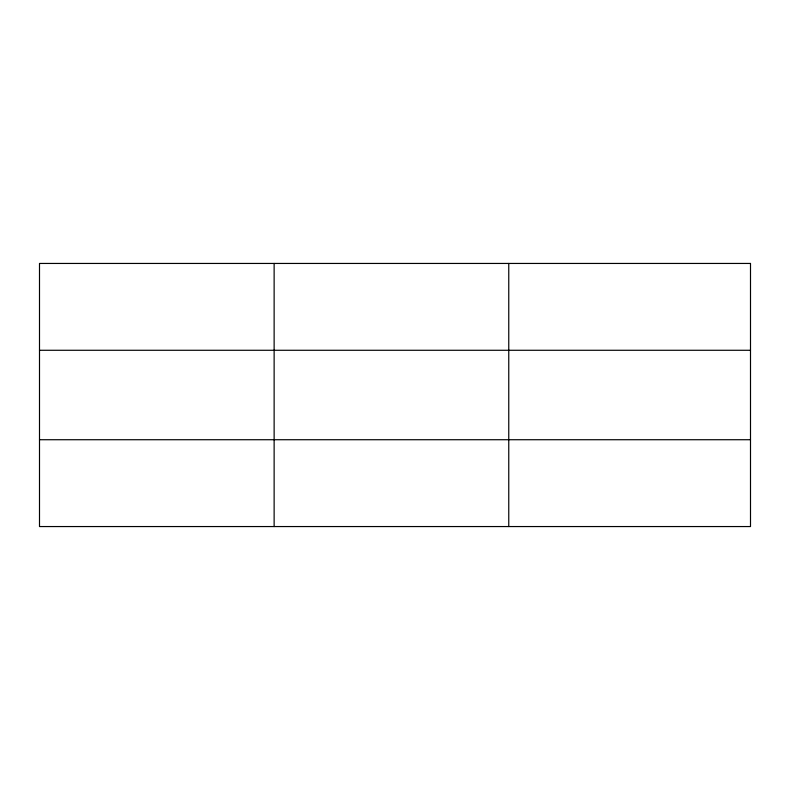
<?xml version="1.0" encoding="UTF-8"?>
<svg xmlns="http://www.w3.org/2000/svg" width="790" height="790" viewBox="0 0 790 790"><rect width="100%" height="100%" fill="white"/><g stroke="black" fill="none" stroke-linecap="round" stroke-linejoin="round"><path stroke-width="1.19" d="M274.13 526.555L274.13 263.445M508.76 526.555L508.76 263.445M39.5 350.276L750.5 350.276M39.5 439.724L750.5 439.724M750.5 263.445L750.5 526.555L39.5 526.555L39.5 263.445L750.5 263.445"/></g></svg>
